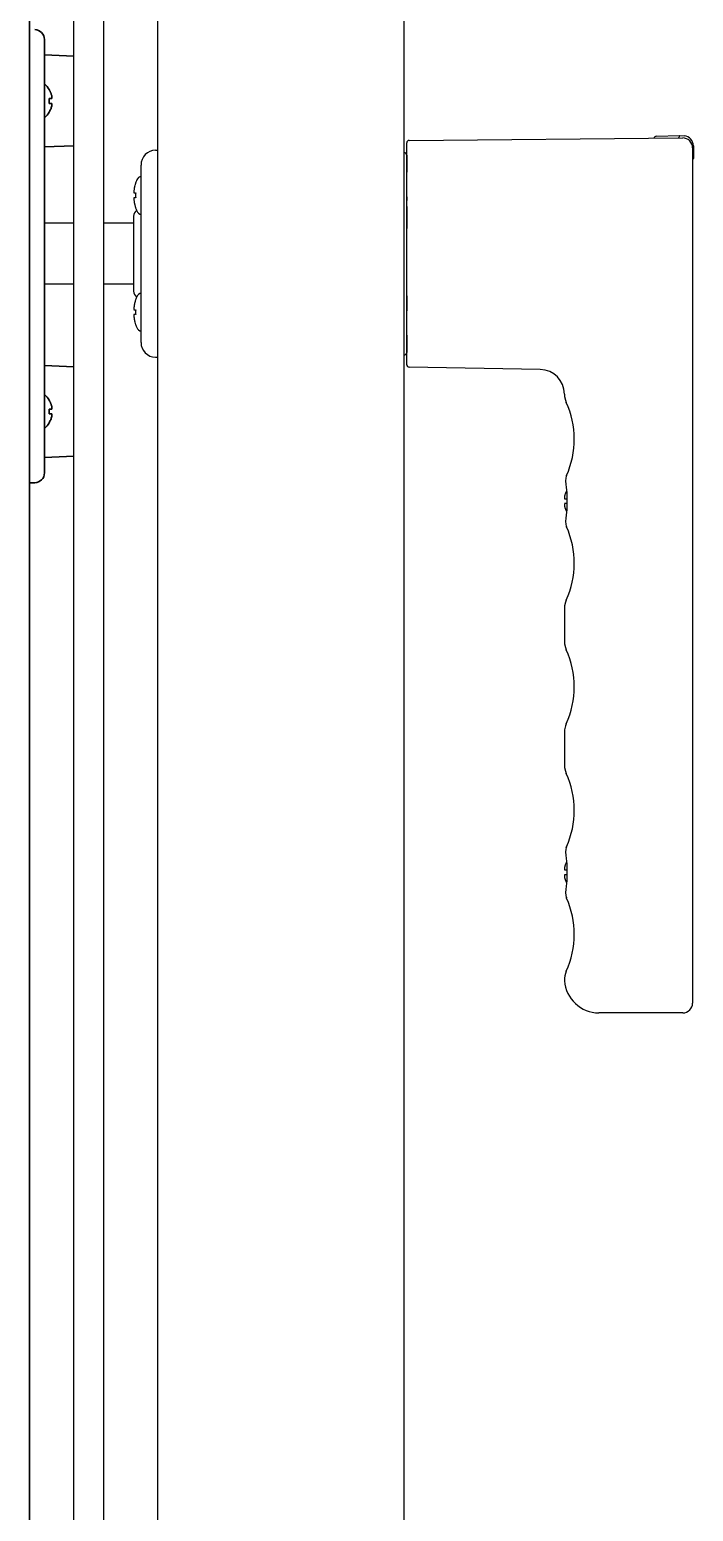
# Model space of a CAD drawing. Extents: x 6336 to 10269, y -393 to 3371.
# Drawn here: x 10134.1 to 10268.7, y 1571.4 to 1872 of the extents above; entities that cross this region are included whole.
import ezdxf

# ---------------------------------------------------------------- set-up
doc = ezdxf.new("R2010")
doc.units = 0
doc.header["$LTSCALE"] = 5
doc.layers.add('1', color=7, linetype='CONTINUOUS', true_color=0xffffff)
doc.layers.add('GEOM', color=7, linetype='CONTINUOUS')

msp = doc.modelspace()

# ---------------------------------------------------------------- linework, layer by layer
at = {"layer": '1', "color": 7, "linetype": 'Continuous', "lineweight": 35}
for p, q in [((10134.07, 2198.19), (10134.07, 1374.13)), ((10137.07, 1869.99), (10137.07, 1864.99)), ((10143.07, 1866.6), (10137.07, 1866.86)), ((10137.07, 1864.99), (10137.07, 1787.06)), ((10138.02, 1859.83), (10138.05, 1859.83)), ((10138.05, 1855.23), (10138.02, 1855.23)), ((10137.07, 1848.19), (10143.07, 1848.45)), ((10143.07, 1803.6), (10137.07, 1803.86)), ((10138.02, 1796.83), (10138.05, 1796.83)), ((10138.05, 1792.23), (10138.02, 1792.23)), ((10137.07, 1787.06), (10137.07, 1782.06)), ((10137.07, 1785.19), (10143.07, 1785.45)), ((10135.14, 1780.06), (10134.07, 1780.03))]:
    msp.add_line(p, q, dxfattribs=at)
for centre, radius, start, end in [((10135.07, 1869.99), 2, 0, 88), ((10133.95, 1857.33), 4.8, 31.3459, 49.4581), ((10134.27, 1857.53), 3.78, 0.0035, 7.6041), ((10133.95, 1857.73), 4.8, 310.5418, 328.6074), ((10134.27, 1857.53), 3.78, 352.3959, 359.9965), ((10133.95, 1794.33), 4.8, 31.3459, 49.4581), ((10134.27, 1794.53), 3.78, 0.0035, 7.6041), ((10134.27, 1794.53), 3.78, 352.3959, 359.9965), ((10133.95, 1794.73), 4.8, 310.5418, 328.6074), ((10135.07, 1782.06), 2, 272, 0)]:
    msp.add_arc(centre, radius, start, end, dxfattribs=at)
for points in [[(10138.57, 1858.53), (10138.55, 1858.58), (10138.53, 1858.69), (10138.47, 1858.85), (10138.42, 1859.01), (10138.36, 1859.16), (10138.29, 1859.32), (10138.22, 1859.47), (10138.13, 1859.64), (10138.06, 1859.76), (10138.02, 1859.83)], [(10138.57, 1858.03), (10138.57, 1858.05), (10138.58, 1858.1), (10138.58, 1858.17), (10138.58, 1858.24), (10138.58, 1858.31), (10138.58, 1858.38), (10138.58, 1858.45), (10138.57, 1858.5), (10138.57, 1858.53)], [(10138.57, 1857.03), (10138.55, 1857.03), (10138.53, 1857.03), (10138.47, 1857.03), (10138.42, 1857.03), (10138.36, 1857.03), (10138.29, 1857.03), (10138.22, 1857.03), (10138.13, 1857.03), (10138.06, 1857.03), (10138.02, 1857.03)], [(10138.57, 1856.53), (10138.57, 1856.55), (10138.58, 1856.6), (10138.58, 1856.68), (10138.58, 1856.75), (10138.58, 1856.82), (10138.58, 1856.89), (10138.58, 1856.96), (10138.57, 1857), (10138.57, 1857.03)], [(10138.57, 1795.53), (10138.55, 1795.58), (10138.53, 1795.69), (10138.47, 1795.85), (10138.42, 1796.01), (10138.36, 1796.16), (10138.29, 1796.32), (10138.22, 1796.47), (10138.13, 1796.64), (10138.06, 1796.76), (10138.02, 1796.83)], [(10138.57, 1795.03), (10138.57, 1795.05), (10138.58, 1795.1), (10138.58, 1795.17), (10138.58, 1795.24), (10138.58, 1795.31), (10138.58, 1795.38), (10138.58, 1795.45), (10138.57, 1795.5), (10138.57, 1795.53)], [(10138.57, 1794.03), (10138.55, 1794.03), (10138.53, 1794.03), (10138.47, 1794.03), (10138.42, 1794.03), (10138.36, 1794.03), (10138.29, 1794.03), (10138.22, 1794.03), (10138.13, 1794.03), (10138.06, 1794.03), (10138.02, 1794.03)], [(10138.57, 1793.53), (10138.57, 1793.55), (10138.58, 1793.6), (10138.58, 1793.68), (10138.58, 1793.75), (10138.58, 1793.82), (10138.58, 1793.89), (10138.58, 1793.96), (10138.57, 1794), (10138.57, 1794.03)]]:
    msp.add_open_spline(points, degree=3, dxfattribs=at)
for points in [[(10138.02, 1858.03), (10138.14, 1858.03), (10138.25, 1858.03), (10138.39, 1858.03), (10138.43, 1858.03), (10138.51, 1858.03), (10138.54, 1858.03), (10138.57, 1858.03)], [(10138.02, 1855.23), (10138.14, 1855.43), (10138.25, 1855.64), (10138.39, 1855.96), (10138.43, 1856.07), (10138.51, 1856.3), (10138.54, 1856.41), (10138.57, 1856.53)], [(10138.02, 1795.03), (10138.14, 1795.03), (10138.25, 1795.03), (10138.39, 1795.03), (10138.43, 1795.03), (10138.51, 1795.03), (10138.54, 1795.03), (10138.57, 1795.03)], [(10138.02, 1792.23), (10138.14, 1792.43), (10138.25, 1792.64), (10138.39, 1792.96), (10138.43, 1793.07), (10138.51, 1793.3), (10138.54, 1793.41), (10138.57, 1793.53)]]:
    msp.add_open_spline(points, degree=3, knots=[0, 0, 0, 0, 0.5, 0.5, 0.75, 0.75, 1, 1, 1, 1], dxfattribs=at)
at = {"layer": 'GEOM', "color": 7, "linetype": 'Continuous'}
for p, q in [((10160.07, 1400.78), (10160.07, 2252.28)), ((10210.07, 1400.78), (10210.07, 2252.28)), ((10143.07, 1447.25), (10143.07, 2220.03)), ((10149.07, 2220.03), (10149.07, 1431.03)), ((10210.57, 1804.02), (10210.57, 1849.03)), ((10211.07, 1849.53), (10266.56, 1850.01)), ((10261.21, 1850.36), (10265.97, 1850.53)), ((10265.97, 1850.53), (10266.9, 1850.45)), ((10159.63, 1847.52), (10160.07, 1847.52)), ((10210.57, 1846.55), (10210.57, 1843.06)), ((10268.57, 1848.01), (10268.57, 1674.53)), ((10268.72, 1848.45), (10268.72, 1845.82)), ((10156.67, 1808.53), (10156.67, 1844.52)), ((10155.56, 1840.87), (10155.58, 1840.87)), ((10155.23, 1838.87), (10155.58, 1838.87)), ((10155.58, 1837.87), (10155.23, 1837.87)), ((10210.57, 1838.09), (10210.57, 1837.31)), ((10155.17, 1834.13), (10155.17, 1818.92)), ((10155.58, 1835.87), (10155.56, 1835.87)), ((10210.57, 1836.14), (10210.57, 1831.64)), ((10141.67, 1832.73), (10137.07, 1832.73)), ((10143.07, 1832.73), (10137.07, 1832.73)), ((10155.17, 1832.73), (10149.07, 1832.73)), ((10141.67, 1820.33), (10137.07, 1820.33)), ((10143.07, 1820.33), (10137.07, 1820.33)), ((10155.17, 1820.33), (10149.07, 1820.33)), ((10155.56, 1817.18), (10155.58, 1817.18)), ((10210.57, 1817.98), (10210.57, 1814.96)), ((10155.23, 1815.18), (10155.58, 1815.18)), ((10155.58, 1814.18), (10155.23, 1814.18)), ((10155.58, 1812.18), (10155.56, 1812.18)), ((10210.57, 1810.02), (10210.57, 1806.5)), ((10159.63, 1805.53), (10160.07, 1805.53)), ((10237.66, 1803.05), (10211.06, 1803.52)), ((10242.83, 1779.8), (10242.83, 1779.8)), ((10242.95, 1781.38), (10242.94, 1781.34)), ((10242.94, 1781.34), (10242.94, 1781.33)), ((10242.98, 1781.44), (10242.95, 1781.38)), ((10242.98, 1781.45), (10242.97, 1781.44)), ((10243.01, 1781.53), (10242.98, 1781.47)), ((10242.98, 1781.47), (10242.98, 1781.44)), ((10242.58, 1776.83), (10243.07, 1776.83)), ((10242.99, 1778.38), (10242.98, 1778.37)), ((10242.99, 1778.38), (10242.98, 1778.37)), ((10243.07, 1776.83), (10243.07, 1776.33)), ((10243.07, 1775.83), (10242.58, 1775.83)), ((10242.98, 1774.28), (10242.99, 1774.27)), ((10242.98, 1774.28), (10242.99, 1774.27)), ((10242.83, 1772.85), (10242.83, 1772.85)), ((10242.94, 1771.32), (10242.98, 1771.18)), ((10242.98, 1771.2), (10242.98, 1771.18)), ((10243.01, 1771.12), (10242.98, 1771.18)), ((10242.57, 1754.61), (10242.57, 1747.84)), ((10242.57, 1729.51), (10242.57, 1722.74)), ((10242.83, 1704.5), (10242.83, 1704.5)), ((10242.95, 1706.08), (10242.94, 1706.03)), ((10242.98, 1706.15), (10242.95, 1706.08)), ((10243.01, 1706.23), (10242.98, 1706.17)), ((10242.98, 1706.17), (10242.98, 1706.14)), ((10242.58, 1701.53), (10243.07, 1701.53)), ((10242.99, 1703.08), (10242.98, 1703.07)), ((10242.99, 1703.08), (10242.98, 1703.07)), ((10243.07, 1701.53), (10243.07, 1701.03)), ((10243.07, 1700.53), (10242.58, 1700.53)), ((10242.98, 1698.98), (10242.99, 1698.97)), ((10242.98, 1698.98), (10242.99, 1698.97)), ((10242.83, 1697.55), (10242.83, 1697.55)), ((10242.94, 1696.02), (10242.98, 1695.88)), ((10242.98, 1695.9), (10242.98, 1695.88)), ((10243.01, 1695.82), (10242.98, 1695.88)), ((10266.57, 1672.53), (10249.57, 1672.53))]:
    msp.add_line(p, q, dxfattribs=at)
for points in [[(10242.57, 1798.04), (10242.6, 1797.59), (10242.76, 1796.83), (10242.94, 1796.37)], [(10242.94, 1781.33), (10242.86, 1781.04), (10242.79, 1780.4), (10242.83, 1779.8)], [(10242.83, 1779.8), (10242.92, 1779.14), (10243.02, 1778.09), (10243.07, 1776.94), (10243.07, 1775.75), (10243.02, 1774.59), (10242.92, 1773.54), (10242.83, 1772.85)], [(10242.92, 1779.13), (10242.92, 1779.11), (10242.96, 1778.64)], [(10242.83, 1772.85), (10242.79, 1772.28), (10242.86, 1771.63), (10242.94, 1771.32)], [(10242.86, 1771.62), (10242.86, 1771.61), (10242.94, 1771.32)], [(10242.94, 1756.28), (10242.76, 1755.83), (10242.6, 1755.07), (10242.57, 1754.61)], [(10242.57, 1747.84), (10242.6, 1747.39), (10242.76, 1746.63), (10242.94, 1746.17)], [(10242.94, 1731.18), (10242.76, 1730.73), (10242.6, 1729.97), (10242.57, 1729.51)], [(10242.57, 1722.74), (10242.6, 1722.29), (10242.76, 1721.53), (10242.94, 1721.07)], [(10242.94, 1706.03), (10242.86, 1705.74), (10242.79, 1705.1), (10242.83, 1704.5)], [(10242.83, 1704.5), (10242.92, 1703.84), (10243.02, 1702.79), (10243.07, 1701.64), (10243.07, 1700.45), (10243.02, 1699.29), (10242.92, 1698.24), (10242.83, 1697.55)], [(10242.92, 1703.83), (10242.92, 1703.81), (10242.96, 1703.34)], [(10242.83, 1697.55), (10242.79, 1696.98), (10242.86, 1696.33), (10242.94, 1696.02)], [(10242.86, 1696.32), (10242.86, 1696.31), (10242.94, 1696.02)]]:
    msp.add_lwpolyline(points, dxfattribs=at)
for centre, radius, start, end in [((10211.07, 1849.03), 0.5, 90.5, 180), ((10261.22, 1849.86), 0.5, 92, 167.7836), ((10266.57, 1848.01), 2, 0, 90.5), ((10266.72, 1848.45), 2, 0, 85), ((10159.67, 1844.52), 3, 90.75, 180), ((10210.07, 1846.55), 0.5, 0, 90.5), ((10268.47, 1845.82), 0.25, 294.0393, 0), ((10162.38, 1838.53), 7.19, 171.7035, 173.2535), ((10162.32, 1838.53), 7.14, 171.146, 171.7019), ((10162.29, 1838.54), 7.11, 170.1319, 171.1462), ((10162.27, 1838.54), 7.09, 169.4086, 170.1316), ((10162.25, 1838.54), 7.07, 168.5546, 169.4087), ((10162.24, 1838.55), 7.05, 167.713, 168.5545), ((10162.23, 1838.55), 7.04, 166.9813, 167.713), ((10162.22, 1838.55), 7.04, 165.9864, 166.9813), ((10162.21, 1838.55), 7.03, 165.4184, 165.9863), ((10162.21, 1838.55), 7.02, 164.1457, 165.4184), ((10162.2, 1838.56), 7.02, 163.8618, 164.1456), ((10162.2, 1838.56), 7.01, 162.3052, 163.8619), ((10162.19, 1838.56), 7.01, 160.741, 162.3051), ((10162.17, 1838.57), 7, 155.2801, 160.8179), ((10157.18, 1840.87), 1.5, 109.7942, 155.2801), ((10159.41, 1839.12), 4.18, 176.6155, 177.6498), ((10159.45, 1839.12), 4.22, 177.6487, 178.0514), ((10159.47, 1839.12), 4.24, 178.0516, 178.6363), ((10159.49, 1839.12), 4.26, 178.6361, 179.1077), ((10159.5, 1839.12), 4.27, 179.1077, 179.5933), ((10159.51, 1839.12), 4.28, 179.5932, 180.1029), ((10159.5, 1839.12), 4.28, 180.1029, 180.536), ((10159.5, 1839.12), 4.27, 180.5359, 181.091), ((10159.48, 1839.12), 4.26, 181.0911, 181.477), ((10159.46, 1839.12), 4.24, 181.4767, 182.1153), ((10159.44, 1839.12), 4.21, 182.1156, 182.4248), ((10159.4, 1839.12), 4.18, 182.4238, 183.3847), ((10159.4, 1837.62), 4.18, 176.6153, 177.5762), ((10159.44, 1837.62), 4.21, 177.5752, 177.8843), ((10159.46, 1837.62), 4.24, 177.8846, 178.5233), ((10159.48, 1837.62), 4.26, 178.523, 178.9089), ((10159.5, 1837.62), 4.27, 178.909, 179.4642), ((10159.51, 1837.62), 4.28, 179.464, 180.4068), ((10159.5, 1837.62), 4.27, 180.4067, 180.8922), ((10159.49, 1837.62), 4.26, 180.8923, 181.3639), ((10159.47, 1837.62), 4.24, 181.3637, 181.9484), ((10159.45, 1837.62), 4.22, 181.9486, 182.3513), ((10159.41, 1837.62), 4.18, 182.3502, 183.3845), ((10162.38, 1838.22), 7.19, 186.7465, 188.2965), ((10162.32, 1838.21), 7.14, 188.2981, 188.854), ((10162.29, 1838.2), 7.11, 188.8538, 189.8681), ((10162.27, 1838.2), 7.09, 189.8684, 190.5914), ((10162.25, 1838.2), 7.07, 190.5913, 191.4454), ((10162.24, 1838.19), 7.05, 191.4455, 192.287), ((10162.23, 1838.19), 7.04, 192.287, 193.0187), ((10162.22, 1838.19), 7.04, 193.0187, 194.0136), ((10162.74, 1838.37), 7.17, 176.0052, 183.9948), ((10156.67, 1834.13), 1.5, 126.7304, 180), ((10162.21, 1838.19), 7.03, 194.0137, 194.5816), ((10162.21, 1838.19), 7.02, 194.5816, 195.8543), ((10162.2, 1838.18), 7.02, 195.8544, 196.1382), ((10162.2, 1838.18), 7.01, 196.1381, 197.6948), ((10162.19, 1838.18), 7.01, 197.6949, 199.259), ((10162.17, 1838.17), 7, 199.1821, 204.7199), ((10157.18, 1835.87), 1.5, 204.7199, 250.2058), ((10156.67, 1818.92), 1.5, 180, 233.2696), ((10157.18, 1817.18), 1.5, 109.7942, 155.2801), ((10162.38, 1814.84), 7.19, 171.7035, 173.2535), ((10159.41, 1815.44), 4.18, 176.6155, 177.6498), ((10159.45, 1815.43), 4.22, 177.6487, 178.0514), ((10159.47, 1815.43), 4.24, 178.0516, 178.6363), ((10159.49, 1815.43), 4.26, 178.6361, 179.1077), ((10162.32, 1814.85), 7.14, 171.146, 171.7019), ((10162.29, 1814.85), 7.11, 170.1319, 171.1462), ((10162.27, 1814.85), 7.09, 169.4086, 170.1316), ((10162.25, 1814.86), 7.07, 168.5546, 169.4087), ((10162.24, 1814.86), 7.05, 167.713, 168.5545), ((10162.23, 1814.86), 7.04, 166.9813, 167.713), ((10162.22, 1814.86), 7.04, 165.9864, 166.9813), ((10162.21, 1814.87), 7.03, 165.4184, 165.9863), ((10162.21, 1814.87), 7.02, 164.1457, 165.4184), ((10162.2, 1814.87), 7.02, 163.8618, 164.1456), ((10162.2, 1814.87), 7.01, 162.3052, 163.8619), ((10162.19, 1814.87), 7.01, 160.741, 162.3051), ((10162.17, 1814.88), 7, 155.2801, 160.8179), ((10159.5, 1815.43), 4.27, 179.1077, 179.5933), ((10159.51, 1815.43), 4.28, 179.5932, 180.1029), ((10159.5, 1815.43), 4.28, 180.1029, 180.536), ((10159.5, 1815.43), 4.27, 180.5359, 181.091), ((10159.48, 1815.43), 4.26, 181.0911, 181.477), ((10159.46, 1815.43), 4.24, 181.4767, 182.1153), ((10159.44, 1815.43), 4.21, 182.1156, 182.4248), ((10159.4, 1815.43), 4.18, 182.4238, 183.3847), ((10159.4, 1813.94), 4.18, 176.6153, 177.5762), ((10159.44, 1813.93), 4.21, 177.5752, 177.8843), ((10159.46, 1813.93), 4.24, 177.8846, 178.5233), ((10159.48, 1813.93), 4.26, 178.523, 178.9089), ((10159.5, 1813.93), 4.27, 178.909, 179.4642), ((10159.51, 1813.93), 4.28, 179.464, 180.4068), ((10159.5, 1813.93), 4.27, 180.4067, 180.8922), ((10159.49, 1813.93), 4.26, 180.8923, 181.3639), ((10159.47, 1813.93), 4.24, 181.3637, 181.9484), ((10159.45, 1813.93), 4.22, 181.9486, 182.3513), ((10159.41, 1813.93), 4.18, 182.3502, 183.3845), ((10162.38, 1814.53), 7.19, 186.7465, 188.2965), ((10162.32, 1814.52), 7.14, 188.2981, 188.854), ((10162.29, 1814.52), 7.11, 188.8538, 189.8681), ((10162.27, 1814.51), 7.09, 189.8684, 190.5914), ((10162.25, 1814.51), 7.07, 190.5913, 191.4454), ((10162.24, 1814.5), 7.05, 191.4455, 192.287), ((10162.23, 1814.5), 7.04, 192.287, 193.0187), ((10162.22, 1814.5), 7.04, 193.0187, 194.0136), ((10162.21, 1814.5), 7.03, 194.0137, 194.5816), ((10162.21, 1814.5), 7.02, 194.5816, 195.8543), ((10162.2, 1814.5), 7.02, 195.8544, 196.1382), ((10162.2, 1814.49), 7.01, 196.1381, 197.6948), ((10162.74, 1814.68), 7.17, 176.0052, 183.9948), ((10162.19, 1814.49), 7.01, 197.6949, 199.259), ((10162.17, 1814.48), 7, 199.1821, 204.7199), ((10157.18, 1812.18), 1.5, 204.7199, 250.2058), ((10159.67, 1808.53), 3, 180, 269.25), ((10210.07, 1806.5), 0.5, 269.5, 0), ((10211.07, 1804.02), 0.5, 180, 269), ((10237.57, 1798.05), 5, 0, 89), ((10226.57, 1788.88), 18, 335.914, 24.6201), ((10232.56, 1784.65), 10.9, 342.3009, 342.491), ((10244.53, 1777.08), 1.97, 175.714, 176.9766), ((10244.52, 1777.08), 1.96, 176.9771, 178.0037), ((10244.51, 1777.08), 1.95, 178.0037, 179.0738), ((10244.51, 1777.08), 1.95, 179.0741, 180.1995), ((10244.51, 1777.08), 1.95, 180.1995, 181.1541), ((10244.52, 1777.08), 1.95, 181.1545, 182.3767), ((10244.52, 1777.08), 1.96, 182.3765, 183.2159), ((10244.53, 1777.08), 1.97, 183.2167, 184.6016), ((10244.57, 1777.07), 2.01, 172.7256, 174.8598), ((10244.54, 1777.07), 1.98, 174.8627, 175.7144), ((10244.55, 1777.08), 1.98, 184.6009, 185.2558), ((10244.57, 1777.08), 2.01, 185.2585, 187.2741), ((10247.07, 1776.18), 4.64, 163.6036, 165.6824), ((10247.1, 1776.17), 4.67, 162.6228, 163.6051), ((10247.12, 1776.17), 4.68, 161.535, 162.6227), ((10247.13, 1776.16), 4.7, 159.4813, 161.5344), ((10247.14, 1776.16), 4.72, 158.9977, 159.4819), ((10247.15, 1776.15), 4.72, 157.4524, 158.9975), ((10247.16, 1776.15), 4.73, 156.6826, 157.4526), ((10247.16, 1776.15), 4.73, 155.4278, 156.6825), ((10247.17, 1776.15), 4.74, 154.4598, 155.4278), ((10247.17, 1776.14), 4.74, 153.3188, 154.4598), ((10247.17, 1776.14), 4.75, 151.9926, 153.3187), ((10244.53, 1775.58), 1.97, 175.3984, 176.7833), ((10244.52, 1775.58), 1.96, 176.7841, 177.6235), ((10244.52, 1775.58), 1.96, 177.6234, 178.8455), ((10244.51, 1775.58), 1.95, 178.8459, 180.9258), ((10244.51, 1775.58), 1.95, 180.9261, 181.9964), ((10244.52, 1775.58), 1.96, 181.9964, 183.0228), ((10244.53, 1775.58), 1.97, 183.0233, 184.286), ((10244.57, 1775.57), 2.01, 172.7259, 174.7415), ((10244.55, 1775.57), 1.98, 174.7442, 175.3991), ((10244.54, 1775.58), 1.98, 184.2856, 185.1372), ((10244.57, 1775.58), 2.01, 185.1401, 187.2744), ((10247.07, 1776.47), 4.64, 194.3176, 196.3964), ((10247.1, 1776.48), 4.67, 196.3949, 197.3772), ((10247.12, 1776.49), 4.68, 197.3773, 198.465), ((10247.13, 1776.49), 4.7, 198.4656, 200.5187), ((10247.14, 1776.5), 4.72, 200.5181, 201.0023), ((10247.15, 1776.5), 4.72, 201.0025, 202.5476), ((10247.16, 1776.5), 4.73, 202.5474, 203.3174), ((10247.16, 1776.5), 4.73, 203.3175, 204.5722), ((10247.17, 1776.51), 4.74, 204.5722, 205.5402), ((10247.17, 1776.51), 4.74, 205.5402, 206.6812), ((10247.17, 1776.51), 4.75, 206.6813, 208.0074), ((10226.57, 1763.78), 18, 335.3799, 24.086), ((10226.57, 1738.68), 18, 335.3799, 24.6201), ((10226.57, 1713.58), 18, 335.914, 24.6201), ((10232.56, 1709.35), 10.9, 342.3009, 342.491), ((10244.53, 1701.78), 1.97, 175.714, 176.9766), ((10244.52, 1701.78), 1.96, 176.9771, 178.0037), ((10244.51, 1701.78), 1.95, 178.0037, 179.0738), ((10244.51, 1701.78), 1.95, 179.0741, 180.1995), ((10244.51, 1701.78), 1.95, 180.1995, 181.1541), ((10244.52, 1701.78), 1.95, 181.1545, 182.3767), ((10244.52, 1701.78), 1.96, 182.3765, 183.2159), ((10244.53, 1701.78), 1.97, 183.2167, 184.6016), ((10244.57, 1701.77), 2.01, 172.7256, 174.8598), ((10244.54, 1701.77), 1.98, 174.8627, 175.7144), ((10244.55, 1701.78), 1.98, 184.6009, 185.2558), ((10244.57, 1701.78), 2.01, 185.2585, 187.2741), ((10247.07, 1700.88), 4.64, 163.6036, 165.6824), ((10247.1, 1700.87), 4.67, 162.6228, 163.6051), ((10247.12, 1700.87), 4.68, 161.535, 162.6227), ((10247.13, 1700.86), 4.7, 159.4813, 161.5344), ((10247.14, 1700.86), 4.72, 158.9977, 159.4819), ((10247.15, 1700.85), 4.72, 157.4524, 158.9975), ((10247.16, 1700.85), 4.73, 156.6826, 157.4526), ((10247.16, 1700.85), 4.73, 155.4278, 156.6825), ((10247.17, 1700.85), 4.74, 154.4598, 155.4278), ((10247.17, 1700.84), 4.74, 153.3188, 154.4598), ((10247.17, 1700.84), 4.75, 151.9926, 153.3187), ((10244.53, 1700.28), 1.97, 175.3984, 176.7833), ((10244.52, 1700.28), 1.96, 176.7841, 177.6235), ((10244.52, 1700.28), 1.96, 177.6234, 178.8455), ((10244.51, 1700.28), 1.95, 178.8459, 180.9258), ((10244.51, 1700.28), 1.95, 180.9261, 181.9964), ((10244.52, 1700.28), 1.96, 181.9964, 183.0228), ((10244.53, 1700.28), 1.97, 183.0233, 184.286), ((10244.57, 1700.27), 2.01, 172.7259, 174.7415), ((10244.55, 1700.27), 1.98, 174.7442, 175.3991), ((10244.54, 1700.28), 1.98, 184.2856, 185.1372), ((10244.57, 1700.28), 2.01, 185.1401, 187.2744), ((10247.07, 1701.17), 4.64, 194.3176, 196.3964), ((10247.1, 1701.18), 4.67, 196.3949, 197.3772), ((10247.12, 1701.19), 4.68, 197.3773, 198.465), ((10247.13, 1701.19), 4.7, 198.4656, 200.5187), ((10247.14, 1701.2), 4.72, 200.5181, 201.0023), ((10247.15, 1701.2), 4.72, 201.0025, 202.5476), ((10247.16, 1701.2), 4.73, 202.5474, 203.3174), ((10247.16, 1701.2), 4.73, 203.3175, 204.5722), ((10247.17, 1701.21), 4.74, 204.5722, 205.5402), ((10247.17, 1701.21), 4.74, 205.5402, 206.6812), ((10247.17, 1701.21), 4.75, 206.6813, 208.0074), ((10226.57, 1688.48), 18, 335.4219, 24.086), ((10246.58, 1679.33), 4, 155.4219, 183.827), ((10249.57, 1679.53), 7, 183.8292, 270), ((10266.57, 1674.53), 2, 270, 360)]:
    msp.add_arc(centre, radius, start, end, dxfattribs=at)
msp.add_ellipse((10280.05, 1850.52), major_axis=(14.32, 0.5), ratio=0.034884, start_param=3.086547, end_param=3.140374, dxfattribs=at)
for points, knots in [([(10265.74, 1850.05), (10265.8, 1850.08), (10265.87, 1850.19), (10265.91, 1850.36), (10265.94, 1850.45), (10265.96, 1850.53), (10265.97, 1850.53)], [0, 0, 0, 0, 0.369599, 0.693162, 0.912705, 1, 1, 1, 1]), ([(10242.94, 1771.31), (10242.95, 1771.3), (10242.96, 1771.27), (10242.97, 1771.23), (10242.98, 1771.2)], [0, 0, 0, 0, 0.323523, 1, 1, 1, 1]), ([(10242.94, 1696.01), (10242.95, 1696), (10242.96, 1695.97), (10242.97, 1695.93), (10242.98, 1695.9)], [0, 0, 0, 0, 0.324057, 1, 1, 1, 1])]:
    msp.add_open_spline(points, degree=3, knots=knots, dxfattribs=at)

doc.saveas('drawing.dxf')
